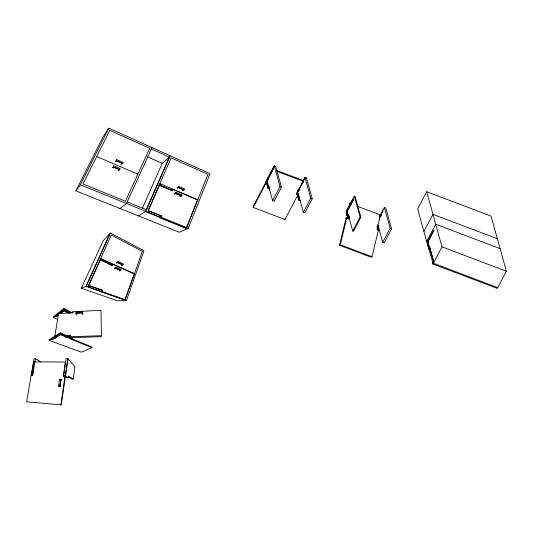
<?xml version="1.0" encoding="UTF-8"?>
<svg xmlns="http://www.w3.org/2000/svg" width="533" height="533" viewBox="0 0 533 533"><rect width="100%" height="100%" fill="white"/><g stroke="black" fill="none" stroke-linecap="round" stroke-linejoin="round"><path stroke-width="0.8" d="M69.77 336.803L60.289 332.885L49.269 339.768L49.149 340.38L81.316 352.166L91.962 347.663L91.976 347.076L67.851 337.043M267.493 179.734L267.673 179.275M267.739 179.341L267.559 179.768M272.496 170.22L272.683 169.761M272.743 169.84L272.596 170.22M297.974 190.807L297.8 191.214M298.214 190.901L298.054 191.294M302.731 181.673L302.911 181.207M347.063 215.066L347.243 214.606L347.15 215.079M349.575 204.652L349.761 204.192L349.648 204.679M377.537 226.612L377.717 226.152M377.537 226.139L377.377 226.532M377.784 226.232L377.611 226.638M380.302 215.818L380.056 216.178L380.236 215.732M427.566 242.255L427.746 241.795M427.812 241.875L427.653 242.268M76.479 314.33L76.399 313.277L82.142 312.984L82.169 314.044L82.682 314.017L82.708 311.818L75.939 312.165L75.966 314.357L76.479 314.33L76.532 313.271M82.682 314.017L82.708 311.818M148.314 211.508C148.034 212.594 149.586 210.415 148.674 212.054M88.705 286.421L88.811 286.168M377.284 229.463L378.137 229.603M71.289 338.455L71.229 339.081L67.398 337.522M72.841 312.631L72.681 311.778L101.03 310.286L101.403 335.703L101.23 336.669L70.096 337.675L70.336 335.677M72.934 311.765L72.821 312.804L58.557 313.544L54.839 336.29M66.205 336.176L65.872 337.349L66.945 337.782L67.871 336.863M65.872 337.349L66.805 336.423M68.924 313.011L68.99 312.505M68.417 376.884L71.922 379.03L73.261 379.083L74.966 366.711L67.798 358.569L66.139 358.569L63.627 375.878L64.107 376.151M65.326 376.831L66.765 377.644L68.304 377.697L68.537 376.065L73.261 379.083M67.984 358.782L65.492 376.051L65.099 376.031M31.121 375.285L32.586 375.332L34.852 361.84L65.359 362.04L63.274 376.378L65.346 376.664M63.554 376.385L65.386 376.411L61.302 404.747L60.842 404.833L26.65 401.795L31.161 375.045L32.62 375.165M60.842 404.833L64.979 376.178M68.304 377.697L65.293 375.932L67.798 358.569M60.402 386.312L59.809 386.159L60.802 379.389L59.516 379.336L58.523 386.085L60.402 386.312L60.022 385.672L60.862 379.962L61.308 380.149L61.382 379.643L60.802 379.389M56.378 337.236L60.509 334.717L60.602 334.078L66.005 336.29M60.702 313.431L64.033 310.892L64.167 310.019L60.256 313.457M60.289 332.885L60.189 333.531L49.149 340.38M57.564 319.4L53.473 317.508L63.793 309.54L63.947 308.487L72.295 312.838M60.336 312.958L59.943 312.764M54.473 337.302L54.399 337.722L55.505 338.149L56.311 337.662L56.485 336.609L60.602 334.078M31.793 375.065L31.327 374.919L34.045 358.776L35.498 358.776L34.991 361.787L33.979 361.887M54.399 337.722L55.272 336.809M31.887 373.04L31.607 374.692L32.693 374.726M32.1 371.774L33.546 363.173M32.833 373.86L31.627 372.947L32.846 372.98L33.046 371.794L31.827 371.767M32.373 371.781L33.799 363.299L33.293 363.053L34.512 363.06L34.705 361.894L33.492 361.887M71.735 337.622L72.355 337.875L72.295 338.502L60.242 333.731L51.315 339.255L52.407 339.668L52.514 339.048L54.566 337.789M58.503 313.877L55.499 316.189L56.478 316.655L56.625 315.803L58.403 314.437M53.473 317.508L53.666 316.495L63.947 308.487M72.441 312.331L72.435 312.345A3.031 2.678 -15.5 0 0 72.415 312.791M357.137 206.184L380.462 215.019L377.051 229.143L378.517 229.696L371.981 256.753L371.221 257.259L339.528 245.253L346.117 217.95L346.876 217.444L348.036 218.157M339.528 245.253L340.281 244.747L346.876 217.444M347.716 217.97L348.282 215.612M348.849 215.892L348.282 218.25L346.816 217.691L346.057 218.197M160.273 184.165C159.514 185.731 162.012 184.012 160.346 184.125M298.154 190.821L297.974 191.28M126.434 300.539L143.963 250.843L110.411 232.974L103.289 240.636L81.249 288.22L117.44 300.779L126.434 300.539L100.51 291.658L101.19 291.524L101.743 290.185L88.585 285.435L111.27 234.98L142.371 251.403L125.055 300.039M124.702 299.766L125.975 300.545M88.585 285.435L102.289 290.132L101.736 291.458L101.05 291.598L124.929 299.759L134.429 273.702L100.65 258.592M120.758 270.471L121.118 269.558L115.788 267.2L114.768 267.713L114.395 268.632L115.594 268.419L120.112 270.404L119.279 270.764L119.678 270.937L120.758 270.471L115.414 268.126L114.395 268.632M122.97 264.808L123.323 263.915L118.093 261.503L117.053 262.096L116.687 262.989L117.893 262.729L122.323 264.754L121.484 265.168L121.877 265.347L122.97 264.808L117.726 262.409L116.687 262.989M119.279 270.764L119.525 270.144M121.484 265.168L121.751 264.488M188.182 228.477L209.995 173.631L108.839 128.167L103.255 136.501L75.879 190.867L179.235 232.221L188.182 228.477L186.603 227.838L185.751 228.197L159.993 217.77L160.746 217.357L161.306 216.045L148.067 210.668L171.12 157.848L207.95 174.358L186.603 227.838M185.751 228.197L185.93 227.758M186.357 227.571L186.177 228.017L187.756 228.657M161.772 216.231L160.32 217.651L185.611 227.891L186.463 227.524L197.503 199.895L172.872 189.368L172.505 189.615M115.414 268.126L115.788 267.2M117.726 262.409L118.093 261.503M112.976 264.341L112.49 265.521L100.237 260.097L99.831 260.417M181.613 195.917L182.013 194.945L176.09 192.42L175.077 193.059L174.671 194.032L175.903 193.732L180.92 195.871L180.121 196.351L180.574 196.537L181.613 195.917L175.683 193.399L174.671 194.032M184.118 189.855L184.518 188.889L178.635 186.357L177.209 187.989L178.448 187.669L183.432 189.815L182.626 190.314L183.072 190.508L184.118 189.855L178.229 187.323L177.209 187.989M111.783 265.207L112.769 264.248L134.183 273.809M101.223 291.438L102.196 290.352M112.13 265.361L112.769 264.248M180.121 196.351L180.414 195.651M182.626 190.314L182.926 189.595M111.65 265.148L112.177 264.375L110.691 263.715M110.791 263.475L110.378 264.461L109.332 263.995L109.751 263.009L108.952 263.955M175.683 193.399L176.09 192.42M178.229 187.323L178.635 186.357M172.739 189.062L172.206 190.321L159.34 184.831M172.199 190.567L172.872 189.368M148.154 210.702L161.865 216.012L161.306 217.331L160.553 217.744M173.105 189.462L172.565 190.721L159.48 185.144L159.074 185.437M55.086 337.662L55.625 337.689L55.086 337.702M148.401 210.542L159.48 185.144M146.282 209.682L169.161 157.468M170.167 155.729L145.822 211.315L138.533 215.938M142.451 208.123L162.245 163.311L169.547 157.142L151.352 148.987M101.79 259.458L101.343 260.457L100.004 260.151M100.237 259.971L100.69 258.965L112.256 264.181M88.924 285.295L100.237 260.097M81.249 288.22L86.253 286.188L110.411 232.974M110.045 233.374L85.993 286.294L100.85 291.591M151.998 147.568L126.468 203.473L119.972 208.51M118.566 170.2L119.132 169.587L113.689 167.269L113.136 167.895L112.643 167.682L113.835 165.876L120.265 168.621L119.052 170.407L118.566 170.2L118.899 169.487M121.491 164.051L122.07 163.411L116.66 161.086L116.101 161.732L115.614 161.526L116.814 159.7L123.203 162.452L121.977 164.257L121.491 164.051L121.844 163.311M112.643 167.682L113.835 165.876M115.614 161.526L116.814 159.7M75.879 190.867L80.39 184.804L108.839 128.167M267.932 188.322L268.765 186.737L272.623 200.655L274.089 201.214L281.471 187.176L275.681 166.309L274.215 165.756L266.007 181.367L267.932 188.322L269.398 188.875L267.166 180.847L273.123 169.527L272.949 168.908L266.4 181.36L268.292 188.189L269.518 188.649L268.912 186.477M266.487 181.666L273.036 169.214M297.567 195.511L284.955 219.503L253.255 207.497L266.367 182.553L266.127 181.686M268.292 188.189L268.892 187.056M272.623 200.655L280.005 186.623L274.215 165.756M298.22 190.168L298.966 188.749M301.951 183.066L304.936 177.389L306.402 177.942L312.191 198.809L304.809 212.847L303.344 212.294L298.313 193.992L296.848 193.439M297.261 192.166L299.573 187.776M300.346 186.31L303.424 180.447L303.597 181.067L297.647 192.393L299.486 198.376M276.594 170.447L303.03 180.46L303.27 181.327L296.481 194.232C301.611 195.758 295.209 191.973 297.847 194.079C297.661 194.592 296.495 193.332 297.574 193.819M303.51 180.76L305.056 177.822L306.522 178.375M296.728 194.325L296.608 193.232L297.974 193.892L297.541 193.872M300.119 200.508L298.653 199.955L296.881 192.899L298.187 193.672L296.961 193.213M303.344 212.294L310.726 198.256L304.936 177.389M350.707 205.778L349.488 205.312L349.315 204.692L349.908 203.566L351.134 204.026M348.615 214.446L347.396 213.98L346.803 215.112L348.022 215.572L348.775 218.936L348.042 218.657L346.11 211.708L354.325 196.091L355.058 196.371L360.848 217.237L353.466 231.275L352.733 230.996L348.875 217.078L349.608 217.357M348.042 218.657L346.263 211.608L352.813 199.155L353.546 199.429M349.055 216.032L349.488 217.577L348.755 217.304L347.03 211.095L352.986 199.775L352.813 199.155M348.196 216.191L346.97 215.732L347.569 214.599L346.843 211.987L349.835 206.304M350.954 204.179L353.566 199.209M347.629 214.159L346.996 211.887L347.769 210.422M348.542 208.956L350.081 206.024M351.234 203.826L352.007 202.36M352.733 230.996L360.115 216.958L354.325 196.091M379.723 216.371L384.313 207.45L385.779 208.003L391.568 228.87L384.186 242.908L382.721 242.355L378.497 227.111M379.256 218.21L382.974 211.128L382.801 210.508M377.277 226.652L377.87 225.526M378.044 226.139L377.451 227.271L378.67 227.731M379.496 230.569L378.03 230.016L377.098 225.999M378.863 228.437L377.664 224.779M382.721 242.355L390.103 228.317L384.313 207.45M427.899 241.169L433.522 261.596L432.696 263.175L432.936 264.042L497.309 288.42L506.35 271.224L491.066 216.112L426.693 191.733L417.652 208.929L428.832 249.257L429.665 247.678M423.915 231.535L432.963 214.333L497.336 238.711M426.666 241.442L435.708 224.24L500.081 248.625M427.473 242.915L434.022 230.463L433.849 229.843L427.306 242.295L429.198 249.124L429.791 247.992M428.752 247.512L429.345 246.386M428.925 248.131L429.518 247.006M429.145 249.597L429.978 248.018M432.936 264.042L441.977 246.846L426.693 191.733M67.105 337.369L66.692 337.422M303.157 181.3L302.977 181.766M303.05 181.786L303.217 181.333M302.817 181.686L302.977 181.26M297.907 190.727L297.727 191.187M429.098 247.485L429.178 247.019L429.012 247.472M379.989 215.638L379.809 216.098L380.056 215.672M160.167 184.245L160.54 184.911M89.464 286.694L89.564 286.168L89.051 286.028M58.956 313.524L63.833 309.766L70.01 312.951M56.478 316.655L58.264 315.296M159.167 185.231L172.092 190.394M52.407 339.668L55.132 338.002M161.179 216.331L161.539 216.138M197.476 199.955L197.803 199.782L159.893 183.565M66.632 337.229L67.118 337.296M89.351 286.754L88.878 286.747M101.716 290.258L102.289 290.132M75.859 312.991L82.655 312.644M54.739 335.997L55.339 335.977M56.691 335.93L57.644 335.897M64.473 335.663L64.919 335.65M66.812 335.583L70.363 335.464L70.376 337.662M68.91 336.45L69.776 336.423M69.943 336.749L101.403 335.703M33.799 363.299L34.605 363.306M32.147 373.127L32.953 373.153M32.067 373.6L32.873 373.62M63.627 375.878L65.293 375.932M31.327 374.919L31.867 374.939A2.425 2.139 -15.5 0 1 32.366 374.919L32.453 374.919A1.925 1.706 -15.5 0 1 32.653 374.952M63.833 375.998L64.207 376.012A2.212 1.952 -15.5 0 1 65.086 376.038M60.835 380.129L61.308 380.149M58.523 386.085L59.809 386.159M347.183 217.804C347.289 218.443 347.176 217.251 347.303 217.83M377.784 229.37L377.351 229.143L378.163 229.29M427.679 242.808L427.799 243.208M427.559 243.035L427.719 243.454M101.51 291.378L124.929 299.759M86.253 286.188L101.19 291.524M51.974 338.848L52.514 339.048M275.801 166.742L274.335 166.189L253.015 206.631L253.255 207.497M352.986 199.775L353.719 200.048M276.834 171.313L303.27 181.327M381.608 215.565L380.389 215.105L380.562 215.725M351.3 204.645L350.081 204.186L349.908 203.566M349.315 204.692L350.534 205.158M381.015 216.698L379.796 216.238L379.962 216.858M299.526 190.654L298.307 190.188L298.473 190.807M441.977 246.846L506.35 271.224M347.03 211.095L347.763 211.374M346.263 211.608L346.996 211.887M280.005 186.623L281.471 187.176M310.726 198.256L312.191 198.809M360.115 216.958L360.848 217.237M390.103 228.317L391.568 228.87M298.194 193.559L296.728 193.006L298.653 199.955M346.11 211.708L346.843 211.987M296.848 194.099L298.067 194.558M347.569 214.599L348.789 215.059M298.773 199.728L299.992 200.188M348.162 218.43L348.895 218.71M378.15 229.79L379.369 230.249M497.722 287.633L433.349 263.249L433.109 262.383M340.281 244.747L371.981 256.753M55.199 337.229L56.311 337.662M55.938 336.396L56.485 336.609M161.073 217.237L186.463 227.524M80.39 184.804L160.746 217.357M145.469 211.534L160.366 217.564M71.049 339.175L91.962 347.663M127.174 201.914L146.495 209.769M60.509 334.717L65.925 336.923M66.752 336.849L67.824 337.282M113.356 166.876L119.792 169.614M96.713 156.549L137.867 174.151M116.341 160.686L122.73 163.438M147.734 156.902L162.245 163.311M101.57 259.937L109.218 263.335M110.591 263.948L111.903 264.535M101.676 259.698L109.478 263.175M56.238 315.616L56.625 315.803M64.033 310.892L68.237 313.044M63.793 309.54L70.363 312.938M35.498 358.776L40.841 361.88M427.599 241.735L429.491 248.558L427.08 240.649M377.171 226.925L378.03 230.016M347.916 215.845L348.775 218.936M346.803 215.112L346.97 215.732M303.31 180.674L303.477 181.293M302.711 181.806L302.884 182.426M297.707 191.32L297.88 191.94M272.829 169.134L273.003 169.754M272.236 170.26L272.41 170.88M284.715 218.63L284.955 219.503M267.826 178.648L267.999 179.268M267.233 179.781L267.406 180.401M266.014 181.913L266.253 182.779M69.79 336.943A2.085 1.846 -15.5 0 1 69.836 336.236M63.9 373.566A0.799 0.706 -15.5 0 1 63.947 373.133M65.432 363.066A0.766 0.673 -15.5 0 1 65.466 362.647M89.044 285.541A0.746 0.66 -15.5 0 1 89.464 285.668M98.905 289.113A0.713 0.633 -15.5 0 1 99.305 289.219M149.733 148.261L125.462 201.221L82.995 183.965L109.818 130.365L149.733 148.261M429.944 247.892L429.112 249.471L432.903 263.142L433.735 261.563L429.944 247.892"/></g></svg>
